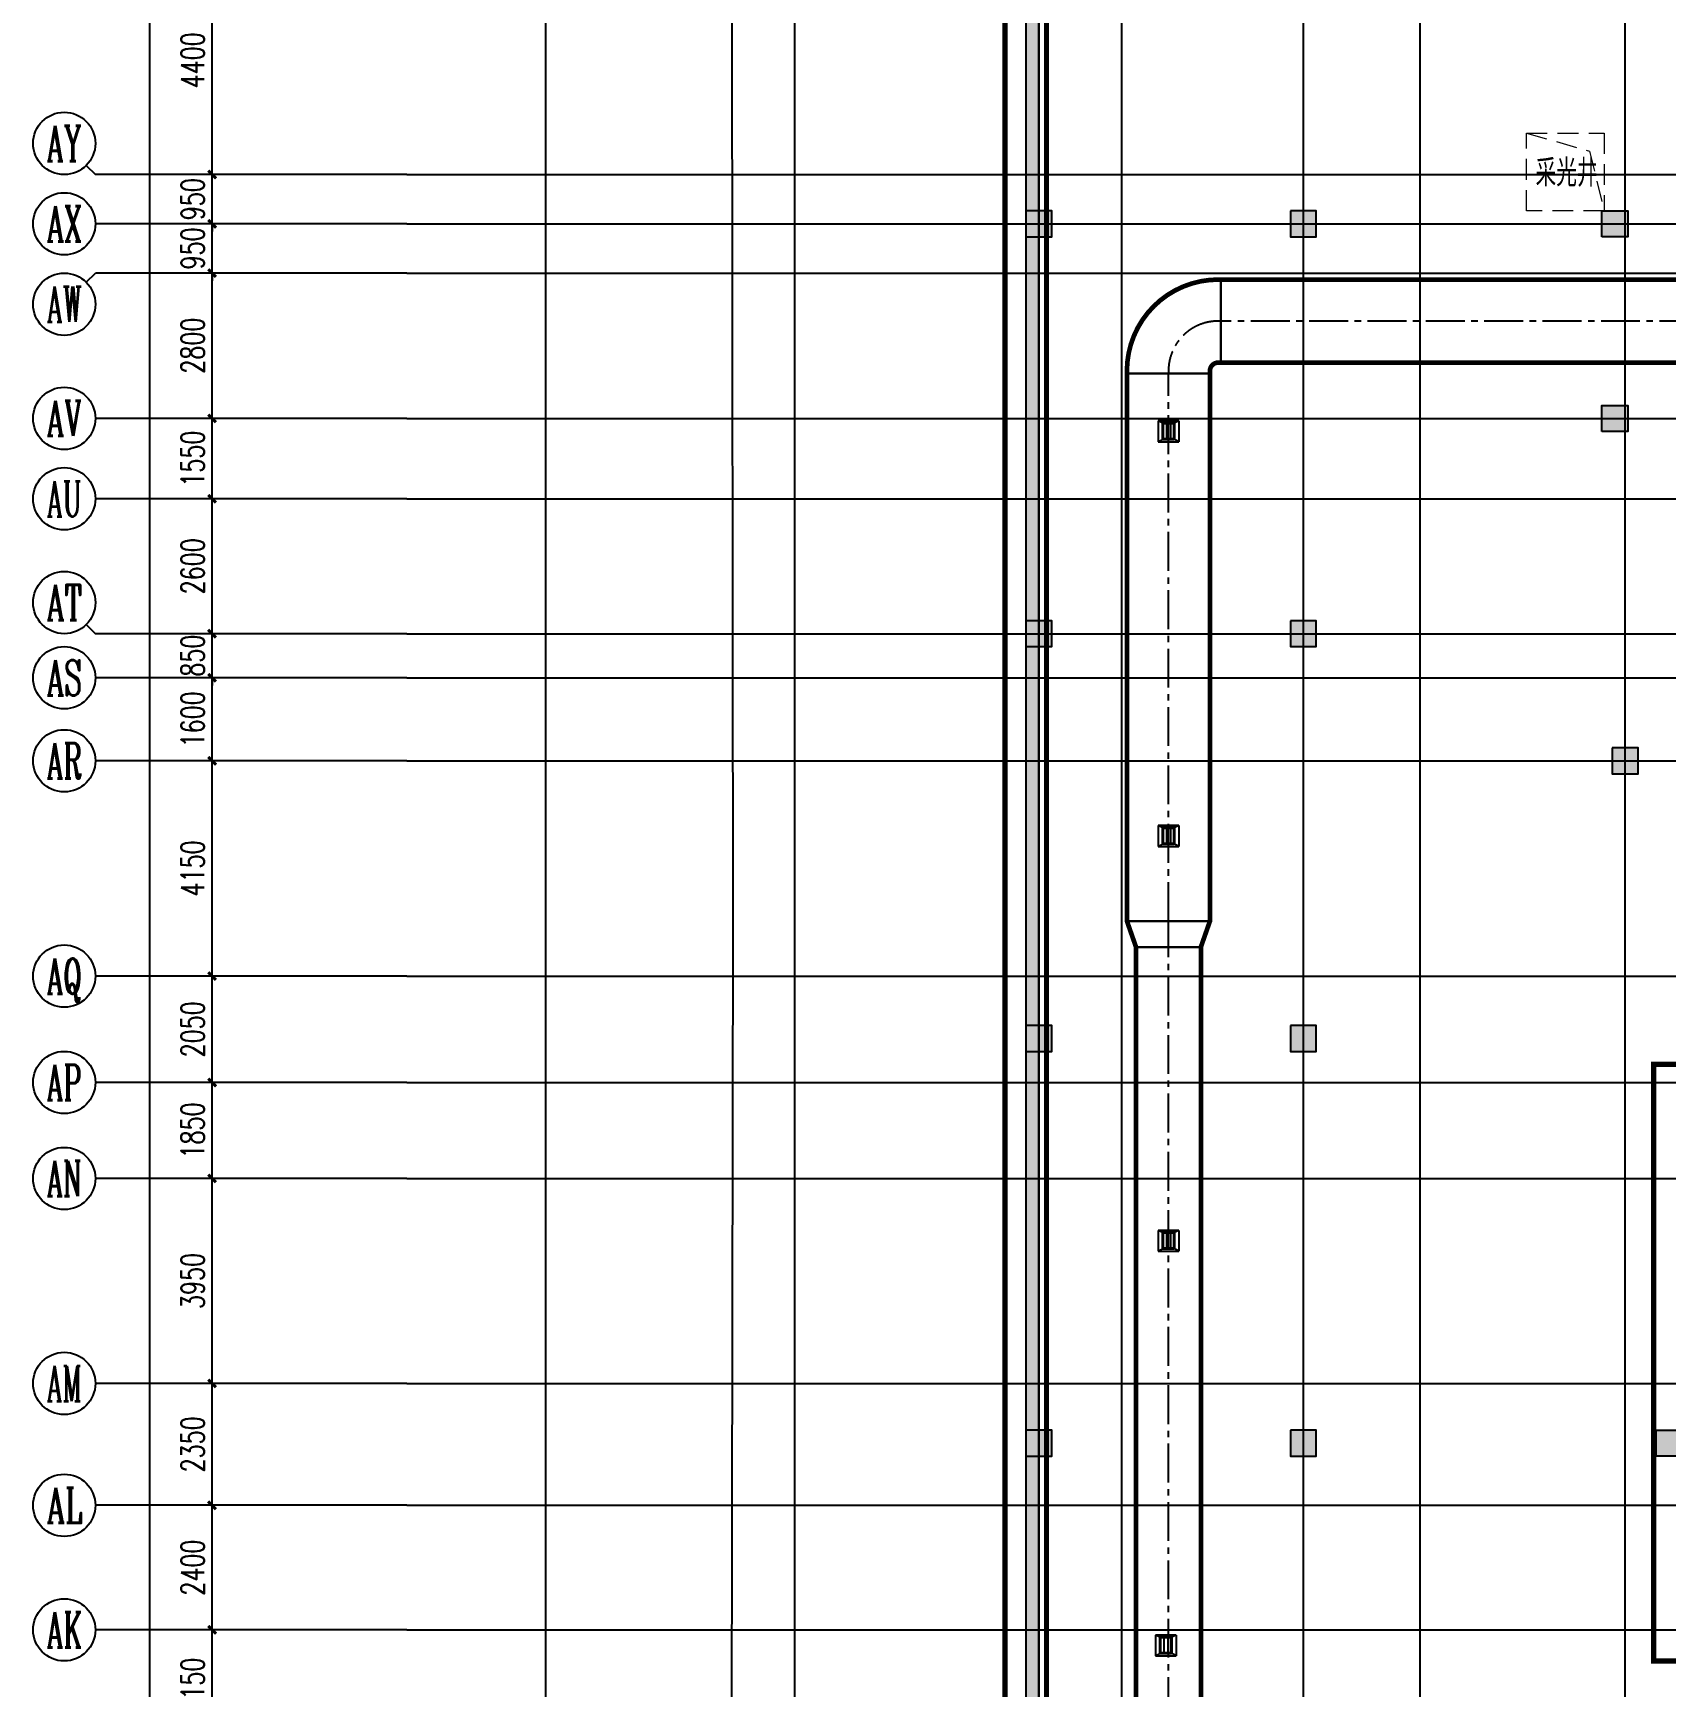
# Model space of a CAD drawing. Extents: x 369444 to 684549, y -549309 to 575337.
# Drawn here: x 370644 to 402112, y 141057 to 172933 of the extents above; entities that cross this region are included whole.
import ezdxf
from ezdxf.enums import TextEntityAlignment as Align

# ---------------------------------------------------------------- set-up
doc = ezdxf.new("R2010")
doc.units = 0
doc.header["$LTSCALE"] = 1000
doc.header["$MEASUREMENT"] = 0
for name, pattern in [('__DASH', [0.35, 0.25, -0.1]), ('_DASH', [0.6, 0.4, -0.2]), ('CENTER2', [1.125, 0.75, -0.125, 0.125, -0.125]), ('DASH', [0.35, 0.25, -0.1])]:
    doc.linetypes.add(name, pattern=pattern)
doc.layers.add('0-地库顶板开洞', color=211, linetype='Continuous', lineweight=0)
for name, color, linetype in [('AXIS', 3, 'Continuous'), ('AXIS_TEXT', 7, 'Continuous'), ('COLUMN', 9, 'Continuous'), ('DOTE', 1, 'Continuous'), ('DUCT-排烟中心线', 5, 'CENTER2'), ('DUCT-排烟法兰', 4, 'Continuous'), ('DUCT-排烟管', 2, 'Continuous'), ('DUCT-排烟管端线', 4, 'Continuous'), ('HS-A-轮廓线-地下室', 3, 'DASH'), ('PUB_HATCH', 8, 'Continuous'), ('WALL', 9, 'Continuous'), ('防火分区线', 7, 'Continuous'), ('风管标注', 3, 'Continuous')]:
    doc.layers.add(name, color=color, linetype=linetype)
doc.layers.add('不要动图层', color=140, linetype='Continuous', plot=False)
doc.styles.add('_TCH_AXIS', font='COMPLEX', dxfattribs={"bigfont": 'GBCBIG'})
doc.styles.add('_TCH_DIM_T3', font='SIMPLEX', dxfattribs={"width": 0.705882, "bigfont": 'GBCBIG'})
doc.styles.add('COMPLEX', font='COMPLEX')
doc.styles.add('HNSJY', font='hnsjy-07.shx', dxfattribs={"width": 0.8, "bigfont": 'hnsjy-hz.shx'})
doc.dimstyles.new('_TCH_ARCH&&150', dxfattribs={"dimtxt": 446.25, "dimasz": 150, "dimexe": 375, "dimexo": 450, "dimgap": 150, "dimtad": 1, "dimdec": 0, "dimzin": 0, "dimdsep": 46, "dimtxsty": '_TCH_DIM_T3', "dimblk": 'ARCHTICK', "dimcen": 0.09, "dimclrt": 7, "dimazin": 2, "dimtfac": 1, "dimtdec": 0, "dimtix": 1, "dimtmove": 2, "dimatfit": 3, "dimfxl": 0, "dimtolj": 1, "dimtzin": 0, "dimarcsym": 0})

# ---------------------------------------------------------------- blocks, each defined once
blk = doc.blocks.new('_ArchTick')
at = {"color": 0, "linetype": 'ByBlock', "const_width": 0.4}
blk.add_lwpolyline([(-0.5, -0.5), (0.5, 0.5)], dxfattribs=at)
blk = doc.blocks.new('*D980')
at = {"layer": 'AXIS', "color": 0, "lineweight": -2, "transparency": 16777216}
for p, q in [((377394, 142157), (373719, 142157)), ((374094, 140007), (374094, 142157)), ((377394, 140007), (373719, 140007))]:
    blk.add_line(p, q, dxfattribs=at)
at = {"layer": 'Defpoints', "color": 0, "transparency": 16777216}
for p in [(374094, 142157), (377844, 142157), (377844, 140007)]:
    blk.add_point(p, dxfattribs=at)
at = {"layer": 'AXIS', "color": 0, "lineweight": -2, "transparency": 16777216, "xscale": 150, "yscale": 150, "zscale": 150}
for p, rotation in [((374094, 142157), 90), ((374094, 140007), 270)]:
    blk.add_blockref('_ArchTick', p, dxfattribs=dict(at, rotation=rotation))
at = {"layer": 'AXIS', "color": 7, "lineweight": -2, "transparency": 16777216, "insert": (373721, 141082), "char_height": 446.2, "attachment_point": 5, "rotation": 90, "style": '_TCH_DIM_T3'}
blk.add_mtext('\\A1;2150', dxfattribs=at)
blk = doc.blocks.new('*D981')
at = {"layer": 'AXIS', "color": 0, "lineweight": -2, "transparency": 16777216}
for p, q in [((377394, 144557), (373719, 144557)), ((374094, 142157), (374094, 144557)), ((377394, 142157), (373719, 142157))]:
    blk.add_line(p, q, dxfattribs=at)
at = {"layer": 'Defpoints', "color": 0, "transparency": 16777216}
for p in [(374094, 144557), (377844, 144557), (377844, 142157)]:
    blk.add_point(p, dxfattribs=at)
at = {"layer": 'AXIS', "color": 0, "lineweight": -2, "transparency": 16777216, "xscale": 150, "yscale": 150, "zscale": 150}
for p, rotation in [((374094, 144557), 90), ((374094, 142157), 270)]:
    blk.add_blockref('_ArchTick', p, dxfattribs=dict(at, rotation=rotation))
at = {"layer": 'AXIS', "color": 7, "lineweight": -2, "transparency": 16777216, "insert": (373721, 143357), "char_height": 446.2, "attachment_point": 5, "rotation": 90, "style": '_TCH_DIM_T3'}
blk.add_mtext('\\A1;2400', dxfattribs=at)
blk = doc.blocks.new('*D982')
at = {"layer": 'AXIS', "color": 0, "lineweight": -2, "transparency": 16777216}
for p, q in [((377394, 146907), (373719, 146907)), ((374094, 144557), (374094, 146907)), ((377394, 144557), (373719, 144557))]:
    blk.add_line(p, q, dxfattribs=at)
at = {"layer": 'Defpoints', "color": 0, "transparency": 16777216}
for p in [(374094, 146907), (377844, 146907), (377844, 144557)]:
    blk.add_point(p, dxfattribs=at)
at = {"layer": 'AXIS', "color": 0, "lineweight": -2, "transparency": 16777216, "xscale": 150, "yscale": 150, "zscale": 150}
for p, rotation in [((374094, 146907), 90), ((374094, 144557), 270)]:
    blk.add_blockref('_ArchTick', p, dxfattribs=dict(at, rotation=rotation))
at = {"layer": 'AXIS', "color": 7, "lineweight": -2, "transparency": 16777216, "insert": (373721, 145732), "char_height": 446.2, "attachment_point": 5, "rotation": 90, "style": '_TCH_DIM_T3'}
blk.add_mtext('\\A1;2350', dxfattribs=at)
blk = doc.blocks.new('*D983')
at = {"layer": 'AXIS', "color": 0, "lineweight": -2, "transparency": 16777216}
for p, q in [((377394, 150857), (373719, 150857)), ((374094, 146907), (374094, 150857)), ((377394, 146907), (373719, 146907))]:
    blk.add_line(p, q, dxfattribs=at)
at = {"layer": 'Defpoints', "color": 0, "transparency": 16777216}
for p in [(374094, 150857), (377844, 150857), (377844, 146907)]:
    blk.add_point(p, dxfattribs=at)
at = {"layer": 'AXIS', "color": 0, "lineweight": -2, "transparency": 16777216, "xscale": 150, "yscale": 150, "zscale": 150}
for p, rotation in [((374094, 150857), 90), ((374094, 146907), 270)]:
    blk.add_blockref('_ArchTick', p, dxfattribs=dict(at, rotation=rotation))
at = {"layer": 'AXIS', "color": 7, "lineweight": -2, "transparency": 16777216, "insert": (373721, 148882), "char_height": 446.2, "attachment_point": 5, "rotation": 90, "style": '_TCH_DIM_T3'}
blk.add_mtext('\\A1;3950', dxfattribs=at)
blk = doc.blocks.new('*D984')
at = {"layer": 'AXIS', "color": 0, "lineweight": -2, "transparency": 16777216}
for p, q in [((377394, 152707), (373719, 152707)), ((374094, 150857), (374094, 152707)), ((377394, 150857), (373719, 150857))]:
    blk.add_line(p, q, dxfattribs=at)
at = {"layer": 'Defpoints', "color": 0, "transparency": 16777216}
for p in [(374094, 152707), (377844, 152707), (377844, 150857)]:
    blk.add_point(p, dxfattribs=at)
at = {"layer": 'AXIS', "color": 0, "lineweight": -2, "transparency": 16777216, "xscale": 150, "yscale": 150, "zscale": 150}
for p, rotation in [((374094, 152707), 90), ((374094, 150857), 270)]:
    blk.add_blockref('_ArchTick', p, dxfattribs=dict(at, rotation=rotation))
at = {"layer": 'AXIS', "color": 7, "lineweight": -2, "transparency": 16777216, "insert": (373721, 151782), "char_height": 446.2, "attachment_point": 5, "rotation": 90, "style": '_TCH_DIM_T3'}
blk.add_mtext('\\A1;1850', dxfattribs=at)
blk = doc.blocks.new('*D985')
at = {"layer": 'AXIS', "color": 0, "lineweight": -2, "transparency": 16777216}
for p, q in [((377394, 154757), (373719, 154757)), ((374094, 152707), (374094, 154757)), ((377394, 152707), (373719, 152707))]:
    blk.add_line(p, q, dxfattribs=at)
at = {"layer": 'Defpoints', "color": 0, "transparency": 16777216}
for p in [(374094, 154757), (377844, 154757), (377844, 152707)]:
    blk.add_point(p, dxfattribs=at)
at = {"layer": 'AXIS', "color": 0, "lineweight": -2, "transparency": 16777216, "xscale": 150, "yscale": 150, "zscale": 150}
for p, rotation in [((374094, 154757), 90), ((374094, 152707), 270)]:
    blk.add_blockref('_ArchTick', p, dxfattribs=dict(at, rotation=rotation))
at = {"layer": 'AXIS', "color": 7, "lineweight": -2, "transparency": 16777216, "insert": (373721, 153732), "char_height": 446.2, "attachment_point": 5, "rotation": 90, "style": '_TCH_DIM_T3'}
blk.add_mtext('\\A1;2050', dxfattribs=at)
blk = doc.blocks.new('*D986')
at = {"layer": 'AXIS', "color": 0, "lineweight": -2, "transparency": 16777216}
for p, q in [((377394, 158907), (373719, 158907)), ((374094, 154757), (374094, 158907)), ((377394, 154757), (373719, 154757))]:
    blk.add_line(p, q, dxfattribs=at)
at = {"layer": 'Defpoints', "color": 0, "transparency": 16777216}
for p in [(374094, 158907), (377844, 158907), (377844, 154757)]:
    blk.add_point(p, dxfattribs=at)
at = {"layer": 'AXIS', "color": 0, "lineweight": -2, "transparency": 16777216, "xscale": 150, "yscale": 150, "zscale": 150}
for p, rotation in [((374094, 158907), 90), ((374094, 154757), 270)]:
    blk.add_blockref('_ArchTick', p, dxfattribs=dict(at, rotation=rotation))
at = {"layer": 'AXIS', "color": 7, "lineweight": -2, "transparency": 16777216, "insert": (373721, 156832), "char_height": 446.2, "attachment_point": 5, "rotation": 90, "style": '_TCH_DIM_T3'}
blk.add_mtext('\\A1;4150', dxfattribs=at)
blk = doc.blocks.new('*D987')
at = {"layer": 'AXIS', "color": 0, "lineweight": -2, "transparency": 16777216}
for p, q in [((377394, 160507), (373719, 160507)), ((374094, 158907), (374094, 160507)), ((377394, 158907), (373719, 158907))]:
    blk.add_line(p, q, dxfattribs=at)
at = {"layer": 'Defpoints', "color": 0, "transparency": 16777216}
for p in [(374094, 160507), (377844, 160507), (377844, 158907)]:
    blk.add_point(p, dxfattribs=at)
at = {"layer": 'AXIS', "color": 0, "lineweight": -2, "transparency": 16777216, "xscale": 150, "yscale": 150, "zscale": 150}
for p, rotation in [((374094, 160507), 90), ((374094, 158907), 270)]:
    blk.add_blockref('_ArchTick', p, dxfattribs=dict(at, rotation=rotation))
at = {"layer": 'AXIS', "color": 7, "lineweight": -2, "transparency": 16777216, "insert": (373721, 159707), "char_height": 446.2, "attachment_point": 5, "rotation": 90, "style": '_TCH_DIM_T3'}
blk.add_mtext('\\A1;1600', dxfattribs=at)
blk = doc.blocks.new('*D988')
at = {"layer": 'AXIS', "color": 0, "lineweight": -2, "transparency": 16777216}
for p, q in [((377394, 161357), (373719, 161357)), ((374094, 161357), (374094, 161507)), ((374094, 160507), (374094, 161357)), ((377394, 160507), (373719, 160507)), ((374094, 160507), (374094, 160357))]:
    blk.add_line(p, q, dxfattribs=at)
at = {"layer": 'Defpoints', "color": 0, "transparency": 16777216}
for p in [(374094, 161357), (377844, 161357), (377844, 160507)]:
    blk.add_point(p, dxfattribs=at)
at = {"layer": 'AXIS', "color": 0, "lineweight": -2, "transparency": 16777216, "xscale": 150, "yscale": 150, "zscale": 150}
for p, rotation in [((374094, 161357), 270), ((374094, 160507), 90)]:
    blk.add_blockref('_ArchTick', p, dxfattribs=dict(at, rotation=rotation))
at = {"layer": 'AXIS', "color": 7, "lineweight": -2, "transparency": 16777216, "insert": (373721, 160932), "char_height": 446.2, "attachment_point": 5, "rotation": 90, "style": '_TCH_DIM_T3'}
blk.add_mtext('\\A1;850', dxfattribs=at)
blk = doc.blocks.new('*D989')
at = {"layer": 'AXIS', "color": 0, "lineweight": -2, "transparency": 16777216}
for p, q in [((377394, 163957), (373719, 163957)), ((374094, 161357), (374094, 163957)), ((377394, 161357), (373719, 161357))]:
    blk.add_line(p, q, dxfattribs=at)
at = {"layer": 'Defpoints', "color": 0, "transparency": 16777216}
for p in [(374094, 163957), (377844, 163957), (377844, 161357)]:
    blk.add_point(p, dxfattribs=at)
at = {"layer": 'AXIS', "color": 0, "lineweight": -2, "transparency": 16777216, "xscale": 150, "yscale": 150, "zscale": 150}
for p, rotation in [((374094, 163957), 90), ((374094, 161357), 270)]:
    blk.add_blockref('_ArchTick', p, dxfattribs=dict(at, rotation=rotation))
at = {"layer": 'AXIS', "color": 7, "lineweight": -2, "transparency": 16777216, "insert": (373721, 162657), "char_height": 446.2, "attachment_point": 5, "rotation": 90, "style": '_TCH_DIM_T3'}
blk.add_mtext('\\A1;2600', dxfattribs=at)
blk = doc.blocks.new('*D990')
at = {"layer": 'AXIS', "color": 0, "lineweight": -2, "transparency": 16777216}
for p, q in [((377394, 165507), (373719, 165507)), ((374094, 163957), (374094, 165507)), ((377394, 163957), (373719, 163957))]:
    blk.add_line(p, q, dxfattribs=at)
at = {"layer": 'Defpoints', "color": 0, "transparency": 16777216}
for p in [(374094, 165507), (377844, 165507), (377844, 163957)]:
    blk.add_point(p, dxfattribs=at)
at = {"layer": 'AXIS', "color": 0, "lineweight": -2, "transparency": 16777216, "xscale": 150, "yscale": 150, "zscale": 150}
for p, rotation in [((374094, 165507), 90), ((374094, 163957), 270)]:
    blk.add_blockref('_ArchTick', p, dxfattribs=dict(at, rotation=rotation))
at = {"layer": 'AXIS', "color": 7, "lineweight": -2, "transparency": 16777216, "insert": (373721, 164732), "char_height": 446.2, "attachment_point": 5, "rotation": 90, "style": '_TCH_DIM_T3'}
blk.add_mtext('\\A1;1550', dxfattribs=at)
blk = doc.blocks.new('*D991')
at = {"layer": 'AXIS', "color": 0, "lineweight": -2, "transparency": 16777216}
for p, q in [((377394, 168307), (373719, 168307)), ((374094, 165507), (374094, 168307)), ((377394, 165507), (373719, 165507))]:
    blk.add_line(p, q, dxfattribs=at)
at = {"layer": 'Defpoints', "color": 0, "transparency": 16777216}
for p in [(374094, 168307), (377844, 168307), (377844, 165507)]:
    blk.add_point(p, dxfattribs=at)
at = {"layer": 'AXIS', "color": 0, "lineweight": -2, "transparency": 16777216, "xscale": 150, "yscale": 150, "zscale": 150}
for p, rotation in [((374094, 168307), 90), ((374094, 165507), 270)]:
    blk.add_blockref('_ArchTick', p, dxfattribs=dict(at, rotation=rotation))
at = {"layer": 'AXIS', "color": 7, "lineweight": -2, "transparency": 16777216, "insert": (373721, 166907), "char_height": 446.2, "attachment_point": 5, "rotation": 90, "style": '_TCH_DIM_T3'}
blk.add_mtext('\\A1;2800', dxfattribs=at)
blk = doc.blocks.new('*D992')
at = {"layer": 'AXIS', "color": 0, "lineweight": -2, "transparency": 16777216}
for p, q in [((374094, 169257), (374094, 169407)), ((377394, 169257), (373719, 169257)), ((374094, 168307), (374094, 169257)), ((377394, 168307), (373719, 168307)), ((374094, 168307), (374094, 168157))]:
    blk.add_line(p, q, dxfattribs=at)
at = {"layer": 'Defpoints', "color": 0, "transparency": 16777216}
for p in [(374094, 169257), (377844, 169257), (377844, 168307)]:
    blk.add_point(p, dxfattribs=at)
at = {"layer": 'AXIS', "color": 0, "lineweight": -2, "transparency": 16777216, "xscale": 150, "yscale": 150, "zscale": 150}
for p, rotation in [((374094, 169257), 270), ((374094, 168307), 90)]:
    blk.add_blockref('_ArchTick', p, dxfattribs=dict(at, rotation=rotation))
at = {"layer": 'AXIS', "color": 7, "lineweight": -2, "transparency": 16777216, "insert": (373721, 168782), "char_height": 446.2, "attachment_point": 5, "rotation": 90, "style": '_TCH_DIM_T3'}
blk.add_mtext('\\A1;950', dxfattribs=at)
blk = doc.blocks.new('*D993')
at = {"layer": 'AXIS', "color": 0, "lineweight": -2, "transparency": 16777216}
for p, q in [((374094, 170207), (374094, 170357)), ((377394, 170207), (373719, 170207)), ((374094, 169257), (374094, 170207)), ((377394, 169257), (373719, 169257)), ((374094, 169257), (374094, 169107))]:
    blk.add_line(p, q, dxfattribs=at)
at = {"layer": 'Defpoints', "color": 0, "transparency": 16777216}
for p in [(374094, 170207), (377844, 170207), (377844, 169257)]:
    blk.add_point(p, dxfattribs=at)
at = {"layer": 'AXIS', "color": 0, "lineweight": -2, "transparency": 16777216, "xscale": 150, "yscale": 150, "zscale": 150}
for p, rotation in [((374094, 170207), 270), ((374094, 169257), 90)]:
    blk.add_blockref('_ArchTick', p, dxfattribs=dict(at, rotation=rotation))
at = {"layer": 'AXIS', "color": 7, "lineweight": -2, "transparency": 16777216, "insert": (373721, 169732), "char_height": 446.2, "attachment_point": 5, "rotation": 90, "style": '_TCH_DIM_T3'}
blk.add_mtext('\\A1;950', dxfattribs=at)
blk = doc.blocks.new('*D994')
at = {"layer": 'AXIS', "color": 0, "lineweight": -2, "transparency": 16777216}
for p, q in [((377394, 174607), (373719, 174607)), ((374094, 170207), (374094, 174607)), ((377394, 170207), (373719, 170207))]:
    blk.add_line(p, q, dxfattribs=at)
at = {"layer": 'Defpoints', "color": 0, "transparency": 16777216}
for p in [(374094, 174607), (377844, 174607), (377844, 170207)]:
    blk.add_point(p, dxfattribs=at)
at = {"layer": 'AXIS', "color": 0, "lineweight": -2, "transparency": 16777216, "xscale": 150, "yscale": 150, "zscale": 150}
for p, rotation in [((374094, 174607), 90), ((374094, 170207), 270)]:
    blk.add_blockref('_ArchTick', p, dxfattribs=dict(at, rotation=rotation))
at = {"layer": 'AXIS', "color": 7, "lineweight": -2, "transparency": 16777216, "insert": (373721, 172407), "char_height": 446.2, "attachment_point": 5, "rotation": 90, "style": '_TCH_DIM_T3'}
blk.add_mtext('\\A1;4400', dxfattribs=at)
blk = doc.blocks.new('*D1115')
at = {"layer": 'AXIS', "color": 0, "lineweight": -2, "transparency": 16777216}
for p, q in [((377394, 470507), (372519, 470507)), ((372894, 65157), (372894, 470507)), ((377394, 65157), (372519, 65157))]:
    blk.add_line(p, q, dxfattribs=at)
at = {"layer": 'Defpoints', "color": 0, "transparency": 16777216}
for p in [(372894, 470507), (377844, 470507), (377844, 65157)]:
    blk.add_point(p, dxfattribs=at)
at = {"layer": 'AXIS', "color": 0, "lineweight": -2, "transparency": 16777216, "xscale": 150, "yscale": 150, "zscale": 150}
for p, rotation in [((372894, 470507), 90), ((372894, 65157), 270)]:
    blk.add_blockref('_ArchTick', p, dxfattribs=dict(at, rotation=rotation))
at = {"layer": 'AXIS', "color": 7, "lineweight": -2, "transparency": 16777216, "insert": (372521, 267832), "char_height": 446.2, "attachment_point": 5, "rotation": 90, "style": '_TCH_DIM_T3'}
blk.add_mtext('\\A1;405350', dxfattribs=at)
blk = doc.blocks.new('_AXISO')
blk.add_circle((0, 0), 0.5)
at = {"layer": 'AXIS_TEXT', "style": 'COMPLEX', "width": 1.041667}
blk.add_attdef('A', text='', height=0.56, dxfattribs=at).set_placement((-0.25, -0.28), (0.25, -0.28), align=Align.FIT)
blk = doc.blocks.new('column500')
h = blk.add_hatch(color=0)
h.dxf.hatch_style = 1
h.paths.add_polyline_path([(-216381, -381440), (-215881, -381440), (-215881, -380940), (-216381, -380940)])
at = {"color": 0}
blk.add_lwpolyline([(-216381, -381440), (-215881, -381440), (-215881, -380940), (-216381, -380940)], close=True, dxfattribs=at)
blk = doc.blocks.new('车库采光井开洞')
at = {"layer": '0-地库顶板开洞', "linetype": '_DASH'}
blk.add_lwpolyline([(38496570620.999992, 3907825764), (38496570620.999992, 3907827264.000001), (38496572120.999992, 3907827263.999998), (38496572120.999992, 3907825763.999999)], close=True, dxfattribs=at)
blk.add_lwpolyline([(38496570620.999992, 3907827264.000001), (38496571833.459846, 3907826915.785513), (38496572120.999992, 3907825763.999999)], dxfattribs=at)
at = {"layer": '0-地库顶板开洞', "linetype": '_DASH', "style": 'HNSJY', "width": 0.8}
blk.add_text('采光井', height=525, dxfattribs=at).set_placement((38496570794.87101, 3907826233.4361))
blk = doc.blocks.new('车库采光井aaa')
at = {"layer": '0-地库顶板开洞', "lineweight": -2}
blk.add_blockref('车库采光井开洞', (-5822357, -2561784), dxfattribs=at)
blk = doc.blocks.new('N-风管')
at = {"color": 0}
for p, q in [((38489228369.553253, 3905259890.368559, 2600), (38489228280.66436, 3905259930.368559, 2600)), ((38489228280.66436, 3905259930.368559, 2600), (38489228280.66436, 3905259530.368559, 2600)), ((38489228680.66436, 3905259930.368559, 2600), (38489228280.66436, 3905259930.368559, 2600)), ((38489228680.66436, 3905259930.368559, 2600), (38489228591.775467, 3905259890.368559, 2600)), ((38489228443.627319, 3905259890.368559, 2600), (38489228443.627319, 3905259578.368559, 2600)), ((38489228517.701401, 3905259890.368559, 2600), (38489228517.701401, 3905259578.368559, 2600)), ((38489228280.66436, 3905259530.368559, 2600), (38489228369.553253, 3905259578.368559, 2600)), ((38489228280.66436, 3905259530.368559, 2600), (38489228680.66436, 3905259530.368559, 2600)), ((38489228680.66436, 3905259530.368559, 2600), (38489228591.775467, 3905259578.368559, 2600)), ((38489228369.553253, 3905252090.368559, 2600), (38489228280.66436, 3905252130.368559, 2600)), ((38489228280.66436, 3905252130.368559, 2600), (38489228280.66436, 3905251730.368559, 2600)), ((38489228680.66436, 3905252130.368559, 2600), (38489228280.66436, 3905252130.368559, 2600)), ((38489228443.627319, 3905252090.368559, 2600), (38489228443.627319, 3905251778.368559, 2600)), ((38489228517.701401, 3905252090.368559, 2600), (38489228517.701401, 3905251778.368559, 2600)), ((38489228680.66436, 3905252130.368559, 2600), (38489228591.775467, 3905252090.368559, 2600)), ((38489228280.66436, 3905251730.368559, 2600), (38489228369.553253, 3905251778.368559, 2600)), ((38489228280.66436, 3905251730.368559, 2600), (38489228680.66436, 3905251730.368559, 2600)), ((38489228680.66436, 3905251730.368559, 2600), (38489228591.775467, 3905251778.368559, 2600)), ((38489228369.553253, 3905244290.368559, 2600), (38489228280.66436, 3905244330.368559, 2600)), ((38489228280.66436, 3905244330.368559, 2600), (38489228280.66436, 3905243930.368559, 2600)), ((38489228680.66436, 3905244330.368559, 2600), (38489228280.66436, 3905244330.368559, 2600)), ((38489228443.627319, 3905244290.368559, 2600), (38489228443.627319, 3905243978.368559, 2600)), ((38489228517.701401, 3905244290.368559, 2600), (38489228517.701401, 3905243978.368559, 2600)), ((38489228680.66436, 3905244330.368559, 2600), (38489228591.775467, 3905244290.368559, 2600)), ((38489228280.66436, 3905243930.368559, 2600), (38489228369.553253, 3905243978.368559, 2600)), ((38489228680.66436, 3905243930.368559, 2600), (38489228591.775467, 3905243978.368559, 2600)), ((38489228280.66436, 3905243930.368559, 2600), (38489228680.66436, 3905243930.368559, 2600)), ((38489228319.553253, 3905236490.368559, 2600), (38489228230.66436, 3905236530.368559, 2600)), ((38489228230.66436, 3905236530.368559, 2600), (38489228230.66436, 3905236130.368559, 2600)), ((38489228630.66436, 3905236530.368559, 2600), (38489228230.66436, 3905236530.368559, 2600)), ((38489228393.627319, 3905236490.368559, 2600), (38489228393.627319, 3905236178.368559, 2600)), ((38489228467.701401, 3905236490.368559, 2600), (38489228467.701401, 3905236178.368559, 2600)), ((38489228630.66436, 3905236530.368559, 2600), (38489228541.775467, 3905236490.368559, 2600)), ((38489228230.66436, 3905236130.368559, 2600), (38489228319.553253, 3905236178.368559, 2600)), ((38489228230.66436, 3905236130.368559, 2600), (38489228630.66436, 3905236130.368559, 2600)), ((38489228630.66436, 3905236130.368559, 2600), (38489228541.775467, 3905236178.368559, 2600))]:
    blk.add_line(p, q, dxfattribs=at)
at = {"color": 0, "linetype": 'Continuous'}
for p, q in [((38489228680.66436, 3905259930.368559, 2600), (38489228680.66436, 3905259530.368559, 2600)), ((38489228680.66436, 3905252130.368559, 2600), (38489228680.66436, 3905251730.368559, 2600)), ((38489228680.66436, 3905244330.368559, 2600), (38489228680.66436, 3905243930.368559, 2600)), ((38489228630.66436, 3905236530.368559, 2600), (38489228630.66436, 3905236130.368559, 2600))]:
    blk.add_line(p, q, dxfattribs=at)
at = {"color": 0, "lineweight": 40}
for p, q in [((38489228591.775467, 3905259890.368559, 2600), (38489228369.553253, 3905259890.368559, 2600)), ((38489228369.553253, 3905259578.368559, 2600), (38489228369.553253, 3905259890.368559, 2600)), ((38489228591.775467, 3905259578.368559, 2600), (38489228591.775467, 3905259890.368559, 2600)), ((38489228369.553253, 3905259578.368559, 2600), (38489228591.775467, 3905259578.368559, 2600)), ((38489228591.775467, 3905252090.368559, 2600), (38489228369.553253, 3905252090.368559, 2600)), ((38489228369.553253, 3905251778.368559, 2600), (38489228369.553253, 3905252090.368559, 2600)), ((38489228591.775467, 3905251778.368559, 2600), (38489228591.775467, 3905252090.368559, 2600)), ((38489228369.553253, 3905251778.368559, 2600), (38489228591.775467, 3905251778.368559, 2600)), ((38489228591.775467, 3905244290.368559, 2600), (38489228369.553253, 3905244290.368559, 2600)), ((38489228369.553253, 3905243978.368559, 2600), (38489228369.553253, 3905244290.368559, 2600)), ((38489228591.775467, 3905243978.368559, 2600), (38489228591.775467, 3905244290.368559, 2600)), ((38489228369.553253, 3905243978.368559, 2600), (38489228591.775467, 3905243978.368559, 2600)), ((38489228541.775467, 3905236490.368559, 2600), (38489228319.553253, 3905236490.368559, 2600)), ((38489228319.553253, 3905236178.368559, 2600), (38489228319.553253, 3905236490.368559, 2600)), ((38489228541.775467, 3905236178.368559, 2600), (38489228541.775467, 3905236490.368559, 2600)), ((38489228319.553253, 3905236178.368559, 2600), (38489228541.775467, 3905236178.368559, 2600))]:
    blk.add_line(p, q, dxfattribs=at)
at = {"layer": 'DUCT-排烟中心线', "color": 0}
for p, q in [((38489229490.66433, 3905261855.368234), (38489229440.66433, 3905261855.368232)), ((38489247691.927269, 3905261855.368623), (38489229490.864326, 3905261855.368234)), ((38489228480.66436, 3905260895.368231), (38489228480.66436, 3905260845.368231)), ((38489228480.664383, 3905250291.483479), (38489228480.66436, 3905260845.168231)), ((38489228480.66436, 3905249791.28348), (38489228480.664383, 3905250291.28348)), ((38489228480.664383, 3905230469.299918), (38489228480.66436, 3905249791.08348))]:
    blk.add_line(p, q, dxfattribs=at)
blk.add_arc((38489229440.664352, 3905260895.368238), 959.999994, 90.0000013607, 180.0000004269, dxfattribs=at)
at = {"layer": 'DUCT-排烟法兰', "color": 0}
for p, q in [((38489229490.764328, 3905261015.368234), (38489229490.764328, 3905262695.368234)), ((38489227640.66436, 3905260845.268231), (38489229320.66436, 3905260845.268231)), ((38489229320.664383, 3905250291.38348), (38489227640.664383, 3905250291.38348)), ((38489227825.66436, 3905249791.18348), (38489229135.66436, 3905249791.18348))]:
    blk.add_line(p, q, dxfattribs=at)
at = {"layer": 'DUCT-排烟管', "color": 0, "const_width": 90}
for points in [[(38489229440.664307, 3905262655.368232, 0.414213554), (38489227680.66436, 3905260895.368231)], [(38489229440.664352, 3905261055.368232, 0.4142135266), (38489229280.66436, 3905260895.368231)]]:
    blk.add_lwpolyline(points, format="xyb", dxfattribs=at)
for points in [[(38489229490.664307, 3905262655.368234), (38489229440.664307, 3905262655.368232)], [(38489247691.927254, 3905262655.368623), (38489229490.864311, 3905262655.368234)], [(38489227680.66436, 3905260895.368231), (38489227680.66436, 3905260845.368231)], [(38489227680.66436, 3905260845.168231), (38489227680.664383, 3905250291.483479)], [(38489229280.66436, 3905260845.368231), (38489229280.66436, 3905260895.368231)], [(38489229280.664383, 3905250291.48348), (38489229280.66436, 3905260845.168232)], [(38489229440.664352, 3905261055.368232), (38489229490.664352, 3905261055.368234)], [(38489229490.864342, 3905261055.368234), (38489247691.927277, 3905261055.368623)], [(38489227855.66436, 3905249791.283479), (38489227680.664383, 3905250291.283479)], [(38489229105.66436, 3905249791.28348), (38489229280.664383, 3905250291.28348)], [(38489227855.66436, 3905249791.083479), (38489227855.664383, 3905230469.299918)], [(38489229105.664383, 3905230469.299919), (38489229105.66436, 3905249791.08348)]]:
    blk.add_lwpolyline(points, dxfattribs=at)
at = {"layer": 'DUCT-排烟管端线', "color": 0}
for p, q in [((38489229490.664307, 3905262655.368234), (38489229490.664352, 3905261055.368234)), ((38489229490.864311, 3905262655.368234), (38489229490.864342, 3905261055.368234)), ((38489227680.66436, 3905260845.368231), (38489229280.66436, 3905260845.368231)), ((38489229280.66436, 3905260845.168232), (38489227680.66436, 3905260845.168231)), ((38489227680.664383, 3905250291.483479), (38489229280.664383, 3905250291.48348)), ((38489229280.664383, 3905250291.28348), (38489227680.664383, 3905250291.283479)), ((38489227855.66436, 3905249791.283479), (38489229105.66436, 3905249791.28348)), ((38489229105.66436, 3905249791.08348), (38489227855.66436, 3905249791.083479))]:
    blk.add_line(p, q, dxfattribs=at)

msp = doc.modelspace()

# ---------------------------------------------------------------- hatches: boundary and pattern name
at = {"layer": 'PUB_HATCH', "linetype": 'ByBlock'}
msp.add_hatch(color=256, dxfattribs=at).paths.add_polyline_path([(390024.5, 177507), (389774.5, 177257), (389774.5, 98657), (390024.5, 98907)])

# ---------------------------------------------------------------- linework, layer by layer
at = {"layer": 'AXIS'}
for p, q in [((371668.7, 170382.7), (371844.4, 170207)), ((377844.4, 170207), (371844.4, 170207)), ((377844.4, 169257), (371844.4, 169257)), ((371668.7, 168131.2), (371844.4, 168307)), ((377844.4, 168307), (371844.4, 168307)), ((377844.4, 165507), (371844.4, 165507)), ((377844.4, 163957), (371844.4, 163957)), ((371668.7, 161532.7), (371844.4, 161357)), ((377844.4, 161357), (371844.4, 161357)), ((377844.4, 160507), (371844.4, 160507)), ((377844.4, 158907), (371844.4, 158907)), ((377844.4, 154757), (371844.4, 154757)), ((377844.4, 152707), (371844.4, 152707)), ((377844.4, 150857), (371844.4, 150857)), ((377844.4, 146907), (371844.4, 146907)), ((377844.4, 144557), (371844.4, 144557)), ((377844.4, 142157), (371844.4, 142157))]:
    msp.add_line(p, q, dxfattribs=at)
at = {"layer": 'DOTE', "color": 8}
for p, q in [((380524.5, 59364.2), (380524.5, 476704.8)), ((385324.5, 59364.2), (385324.5, 476704.8)), ((390024.5, 59364.2), (390024.5, 476704.8)), ((391624.5, 59364.2), (391624.5, 476704.8)), ((395124.5, 59364.2), (395124.5, 476704.8)), ((397374.5, 59364.2), (397374.5, 476704.8)), ((401324.5, 59364.2), (401324.5, 261807))]:
    msp.add_line(p, q, dxfattribs=at)
at = {"layer": 'DOTE', "color": 8, "lineweight": -2}
for p, q in [((377844.4, 170207), (624570.9, 170207)), ((377844.4, 169257), (624570.9, 169257)), ((377844.4, 168307), (624570.9, 168307)), ((377844.4, 165507), (624570.9, 165507)), ((377844.4, 163957), (624570.9, 163957)), ((377844.4, 161357), (624570.9, 161357)), ((377844.4, 160507), (624570.9, 160507)), ((377844.4, 158907), (624570.9, 158907)), ((377844.4, 154757), (624570.9, 154757)), ((377844.4, 152707), (624570.9, 152707)), ((377844.4, 150857), (624570.9, 150857)), ((377844.4, 146907), (624570.9, 146907)), ((377844.4, 144557), (624570.9, 144557)), ((377844.4, 142157), (624570.9, 142157))]:
    msp.add_line(p, q, dxfattribs=at)
at = {"layer": 'HS-A-轮廓线-地下室', "lineweight": -2, "ltscale": 8}
msp.add_lwpolyline([(389774.5, 177257), (389774.5, 98657), (395024.5, 98657), (395024.5, 70307), (402174.5, 70307), (402174.5, 64907), (406424.5, 64907), (406424.5, 65307), (413924.5, 65307), (413924.5, 66307), (420224.5, 66307), (420224.5, 65307), (427724.5, 65307), (427724.5, 64907), (436324.5, 64907), (436324.5, 65307), (443824.5, 65307), (443824.5, 66307), (450124.5, 66307), (450124.5, 65307), (457624.5, 65307), (457624.5, 64907), (486824.5, 64907)], dxfattribs=at)
at = {"layer": 'WALL', "linetype": 'ByBlock'}
for p, q in [((389774.5, 177257), (389774.5, 98657)), ((390024.5, 177507), (390024.5, 98907))]:
    msp.add_line(p, q, dxfattribs=at)
at = {"layer": '不要动图层'}
msp.add_lwpolyline([(374141.4, 480401.6), (608632.4, 480035.6), (630599.4, 458002.6), (630103.6, 140971.4), (534606.6, 140971.5), (534606.6, 44667.5), (383961.4, 44901.6), (384134.4, 155731.6), (384114.4, 173450.6), (374190.4, 173466.6), (373839.4, 234426.6), (373748.4, 250410.6), (374011.4, 393904.6)], close=True, dxfattribs=at)
at = {"layer": '防火分区线', "linetype": '__DASH', "lineweight": -2, "ltscale": 8, "const_width": 100}
for points in [[(389374.5, 98257), (389374.5, 177657)], [(390174.5, 99057), (390174.5, 176857)], [(403774.5, 153057), (401874.5, 153057), (401874.5, 141557), (406674.5, 141557)]]:
    msp.add_lwpolyline(points, dxfattribs=at)

# ---------------------------------------------------------------- block references
at = {"layer": '0-地库顶板开洞', "lineweight": -2}
msp.add_blockref('车库采光井aaa', (-38490348839.6, -3905094473.4), dxfattribs=at)
at = {"layer": 'AXIS', "lineweight": -2}
ref = msp.add_blockref('_AXISO', (371244.4, 170807), dxfattribs=dict(at, xscale=1200, yscale=1200, zscale=1200))
ref.add_attrib('A', 'AY', dxfattribs={"layer": 'AXIS_TEXT', "lineweight": -2, "ltscale": 6, "height": 678.82, "style": '_TCH_AXIS', "width": 0.525}).set_placement((370905, 170467.6), (371583.8, 170467.6), align=Align.FIT)
ref = msp.add_blockref('_AXISO', (371244.4, 169257), dxfattribs=dict(at, xscale=1200, yscale=1200, zscale=1200))
ref.add_attrib('A', 'AX', dxfattribs={"layer": 'AXIS_TEXT', "lineweight": -2, "ltscale": 6, "height": 678.82, "style": '_TCH_AXIS', "width": 0.538462}).set_placement((370905, 168917.6), (371583.8, 168917.6), align=Align.FIT)
ref = msp.add_blockref('_AXISO', (371244.4, 167707), dxfattribs=dict(at, xscale=1200, yscale=1200, zscale=1200))
ref.add_attrib('A', 'AW', dxfattribs={"layer": 'AXIS_TEXT', "lineweight": -2, "ltscale": 6, "height": 678.82, "style": '_TCH_AXIS', "width": 0.488372}).set_placement((370905, 167367.6), (371583.8, 167367.6), align=Align.FIT)
ref = msp.add_blockref('_AXISO', (371244.4, 165507), dxfattribs=dict(at, xscale=1200, yscale=1200, zscale=1200))
ref.add_attrib('A', 'AV', dxfattribs={"layer": 'AXIS_TEXT', "lineweight": -2, "ltscale": 6, "height": 678.82, "style": '_TCH_AXIS', "width": 0.538462}).set_placement((370905, 165167.6), (371583.8, 165167.6), align=Align.FIT)
ref = msp.add_blockref('_AXISO', (371244.4, 163957), dxfattribs=dict(at, xscale=1200, yscale=1200, zscale=1200))
ref.add_attrib('A', 'AU', dxfattribs={"layer": 'AXIS_TEXT', "lineweight": -2, "ltscale": 6, "height": 678.82, "style": '_TCH_AXIS', "width": 0.512195}).set_placement((370905, 163617.6), (371583.8, 163617.6), align=Align.FIT)
ref = msp.add_blockref('_AXISO', (371244.4, 161957), dxfattribs=dict(at, xscale=1200, yscale=1200, zscale=1200))
ref.add_attrib('A', 'AT', dxfattribs={"layer": 'AXIS_TEXT', "lineweight": -2, "ltscale": 6, "height": 678.82, "style": '_TCH_AXIS', "width": 0.583333}).set_placement((370905, 161617.6), (371583.8, 161617.6), align=Align.FIT)
ref = msp.add_blockref('_AXISO', (371244.4, 160507), dxfattribs=dict(at, xscale=1200, yscale=1200, zscale=1200))
ref.add_attrib('A', 'AS', dxfattribs={"layer": 'AXIS_TEXT', "lineweight": -2, "ltscale": 6, "height": 678.82, "style": '_TCH_AXIS', "width": 0.6}).set_placement((370905, 160167.6), (371583.8, 160167.6), align=Align.FIT)
ref = msp.add_blockref('_AXISO', (371244.4, 158907), dxfattribs=dict(at, xscale=1200, yscale=1200, zscale=1200))
ref.add_attrib('A', 'AR', dxfattribs={"layer": 'AXIS_TEXT', "lineweight": -2, "ltscale": 6, "height": 678.82, "style": '_TCH_AXIS', "width": 0.538462}).set_placement((370905, 158567.6), (371583.8, 158567.6), align=Align.FIT)
ref = msp.add_blockref('_AXISO', (371244.4, 154757), dxfattribs=dict(at, xscale=1200, yscale=1200, zscale=1200))
ref.add_attrib('A', 'AQ', dxfattribs={"layer": 'AXIS_TEXT', "lineweight": -2, "ltscale": 6, "height": 678.82, "style": '_TCH_AXIS', "width": 0.567568}).set_placement((370905, 154417.6), (371583.8, 154417.6), align=Align.FIT)
ref = msp.add_blockref('_AXISO', (371244.4, 152707), dxfattribs=dict(at, xscale=1200, yscale=1200, zscale=1200))
ref.add_attrib('A', 'AP', dxfattribs={"layer": 'AXIS_TEXT', "lineweight": -2, "ltscale": 6, "height": 678.82, "style": '_TCH_AXIS', "width": 0.552632}).set_placement((370905, 152367.6), (371583.8, 152367.6), align=Align.FIT)
ref = msp.add_blockref('_AXISO', (371244.4, 150857), dxfattribs=dict(at, xscale=1200, yscale=1200, zscale=1200))
ref.add_attrib('A', 'AN', dxfattribs={"layer": 'AXIS_TEXT', "lineweight": -2, "ltscale": 6, "height": 678.82, "style": '_TCH_AXIS', "width": 0.525}).set_placement((370905, 150517.6), (371583.8, 150517.6), align=Align.FIT)
ref = msp.add_blockref('_AXISO', (371244.4, 146907), dxfattribs=dict(at, xscale=1200, yscale=1200, zscale=1200))
ref.add_attrib('A', 'AM', dxfattribs={"layer": 'AXIS_TEXT', "lineweight": -2, "ltscale": 6, "height": 678.82, "style": '_TCH_AXIS', "width": 0.5}).set_placement((370905, 146567.6), (371583.8, 146567.6), align=Align.FIT)
ref = msp.add_blockref('_AXISO', (371244.4, 144557), dxfattribs=dict(at, xscale=1200, yscale=1200, zscale=1200))
ref.add_attrib('A', 'AL', dxfattribs={"layer": 'AXIS_TEXT', "lineweight": -2, "ltscale": 6, "height": 678.82, "style": '_TCH_AXIS', "width": 0.583333}).set_placement((370905, 144217.6), (371583.8, 144217.6), align=Align.FIT)
ref = msp.add_blockref('_AXISO', (371244.4, 142157), dxfattribs=dict(at, xscale=1200, yscale=1200, zscale=1200))
ref.add_attrib('A', 'AK', dxfattribs={"layer": 'AXIS_TEXT', "lineweight": -2, "ltscale": 6, "height": 678.82, "style": '_TCH_AXIS', "width": 0.525}).set_placement((370905, 141817.6), (371583.8, 141817.6), align=Align.FIT)
at = {"layer": 'COLUMN', "color": 8, "rotation": 270}
for p in [(771214.4, -46873.9), (776314.4, -46873.9), (771214.4, -54773.9), (776314.4, -54773.9), (782514.4, -57223.9), (771214.4, -62573.9), (776314.4, -62573.9), (771214.4, -70373.9), (776314.4, -70373.9)]:
    msp.add_blockref('column500', p, dxfattribs=at)
at = {"layer": 'COLUMN', "color": 8, "xscale": -1, "rotation": 270}
for p in [(782314.4, 385387.9), (782314.4, 381637.9), (783364.3, 361887.9)]:
    msp.add_blockref('column500', p, dxfattribs=at)
at = {"layer": '风管标注', "color": 8}
msp.add_blockref('N-风管', (-38488835956.2, -3905094473.4), dxfattribs=at)

# ---------------------------------------------------------------- dimensions: what is measured, and where the dimension line sits
at = {"layer": 'AXIS', "lineweight": -2}
for p1, p2, distance, text, picture, middle in [((377844.4, 65157), (377844.4, 470507), 4950, '405350', '*D1115', (372521.3, 267832)), ((377844.4, 170207), (377844.4, 174607), 3750, '4400', '*D994', (373721.3, 172407)), ((377844.4, 169257), (377844.4, 170207), 3750, '950', '*D993', (373721.3, 169732)), ((377844.4, 168307), (377844.4, 169257), 3750, '950', '*D992', (373721.3, 168782)), ((377844.4, 165507), (377844.4, 168307), 3750, '2800', '*D991', (373721.3, 166907)), ((377844.4, 163957), (377844.4, 165507), 3750, '1550', '*D990', (373721.3, 164732)), ((377844.4, 161357), (377844.4, 163957), 3750, '2600', '*D989', (373721.3, 162657)), ((377844.4, 160507), (377844.4, 161357), 3750, '850', '*D988', (373721.3, 160932)), ((377844.4, 158907), (377844.4, 160507), 3750, '1600', '*D987', (373721.3, 159707)), ((377844.4, 154757), (377844.4, 158907), 3750, '4150', '*D986', (373721.3, 156832)), ((377844.4, 152707), (377844.4, 154757), 3750, '2050', '*D985', (373721.3, 153732)), ((377844.4, 150857), (377844.4, 152707), 3750, '1850', '*D984', (373721.3, 151782)), ((377844.4, 146907), (377844.4, 150857), 3750, '3950', '*D983', (373721.3, 148882)), ((377844.4, 144557), (377844.4, 146907), 3750, '2350', '*D982', (373721.3, 145732)), ((377844.4, 142157), (377844.4, 144557), 3750, '2400', '*D981', (373721.3, 143357)), ((377844.4, 140007), (377844.4, 142157), 3750, '2150', '*D980', (373721.3, 141082))]:
    dim = msp.add_aligned_dim(p1=p1, p2=p2, distance=distance, text=text, dimstyle='_TCH_ARCH&&150', dxfattribs=at)
    dim.commit()
    dim.dimension.update_dxf_attribs({"geometry": picture, "text_midpoint": middle})

doc.saveas('drawing.dxf')
